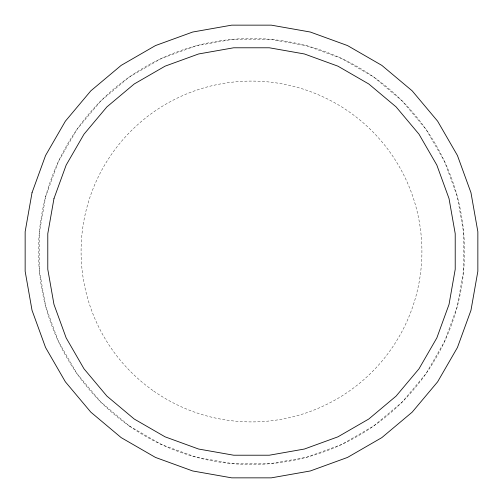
<?xml version="1.0" encoding="UTF-8"?>
<svg xmlns="http://www.w3.org/2000/svg" width="503" height="503" viewBox="0 0 503 503"><rect width="100%" height="100%" fill="white"/><g stroke="black" fill="none" stroke-linecap="round" stroke-linejoin="round"><path stroke-width="0.38" stroke-dasharray="2.52 1.89" d="M45.742 196.365L39.297 232.933L39.297 270.067L45.742 306.635L58.442 341.524L77.009 373.679L100.877 402.123L129.321 425.991L161.476 444.558L196.365 457.258L232.933 463.703L270.067 463.703L306.635 457.258L341.524 444.558L373.679 425.991L402.123 402.123L425.991 373.679L444.558 341.524L457.258 306.635L463.703 270.067L463.703 232.933L457.258 196.365L444.558 161.476L425.991 129.321L402.123 100.877L373.679 77.009L341.524 58.442L306.635 45.742L270.067 39.297L232.933 39.297L196.365 45.742L161.476 58.442L129.321 77.009L100.877 100.877L77.009 129.321L58.442 161.476L45.742 196.365M129.321 425.991A213.014 213.014 0 0 0 463.703 270.067A213.014 213.014 0 0 0 161.476 58.442A213.014 213.014 0 0 0 129.321 425.991M153.755 391.095A170.41 170.41 0 0 0 421.263 266.351A170.41 170.41 0 0 0 179.483 97.054A170.41 170.41 0 0 0 153.755 391.095"/><path stroke-width="0.75" d="M32.029 192.693L25.15 231.694L25.15 271.306L32.029 310.307L45.572 347.523L65.377 381.827L90.836 412.164L121.173 437.623L155.477 457.428L192.693 470.971L231.694 477.85L271.306 477.85L310.307 470.971L347.523 457.428L381.827 437.623L412.164 412.164L437.623 381.827L457.428 347.523L470.971 310.307L477.85 271.306L477.85 231.694L470.971 192.693L457.428 155.477L437.623 121.173L412.164 90.836L381.827 65.377L347.523 45.572L310.307 32.029L271.306 25.15L231.694 25.15L192.693 32.029L155.477 45.572L121.173 65.377L90.836 90.836L65.377 121.173L45.572 155.477L32.029 192.693M53.972 198.572L47.785 233.675L47.785 269.325L53.972 304.428L66.163 337.922L83.988 368.793L106.9 396.1L134.207 419.012L165.078 436.837L198.572 449.028L233.675 455.215L269.325 455.215L304.428 449.028L337.922 436.837L368.793 419.012L396.1 396.1L419.012 368.793L436.837 337.922L449.028 304.428L455.215 269.325L455.215 233.675L449.028 198.572L436.837 165.078L419.012 134.207L396.1 106.9L368.793 83.988L337.922 66.163L304.428 53.972L269.325 47.785L233.675 47.785L198.572 53.972L165.078 66.163L134.207 83.988L106.9 106.9L83.988 134.207L66.163 165.078L53.972 198.572"/></g></svg>
